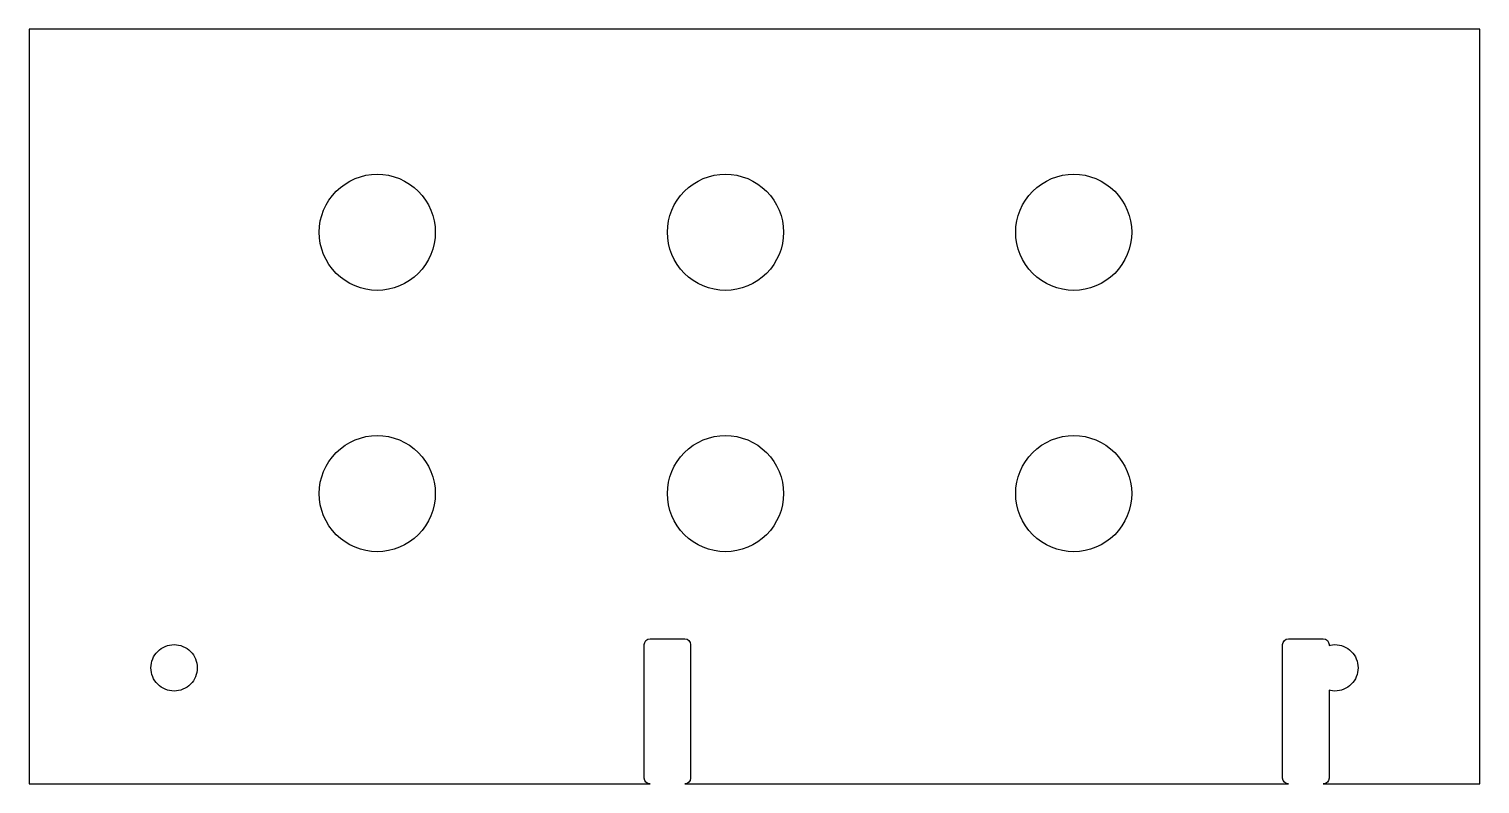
# Model space of a CAD drawing. Header units: millimetres. Extents: x 0 to 100, y 0 to 52.
import ezdxf

# ---------------------------------------------------------------- set-up
doc = ezdxf.new("R2010")
doc.units = ezdxf.units.MM

msp = doc.modelspace()

# ---------------------------------------------------------------- linework, layer by layer
at = {"layer": '13_bin_side_t3.0'}
for points in [[(100, 52), (0, 52), (0, 0), (42.8, 0), (42.6469, 0.0304), (42.5172, 0.1172), (42.4304, 0.2469), (42.4, 0.4), (42.4, 9.6), (42.4304, 9.7531), (42.5172, 9.8828), (42.6469, 9.9696), (42.8, 10), (45.2, 10), (45.3531, 9.9696), (45.4828, 9.8828), (45.5696, 9.7531), (45.6, 9.6), (45.6, 0.4), (45.5696, 0.2469), (45.4828, 0.1172), (45.3531, 0.0304), (45.2, 0), (86.8, 0), (86.6469, 0.0304), (86.5172, 0.1172), (86.4304, 0.2469), (86.4, 0.4), (86.4, 9.6), (86.4304, 9.7531), (86.5172, 9.8828), (86.6469, 9.9696), (86.8, 10), (89.2, 10), (89.3531, 9.9696), (89.4828, 9.8828), (89.5696, 9.7531), (89.6, 9.6), (89.6, 9.5472), (89.6879, 9.5693), (89.8432, 9.5923), (90, 9.6), (90.1568, 9.5923), (90.3121, 9.5693), (90.4645, 9.5311), (90.6123, 9.4782), (90.7542, 9.4111), (90.8889, 9.3304), (91.015, 9.2368), (91.1314, 9.1314), (91.2368, 9.015), (91.3304, 8.8889), (91.4111, 8.7542), (91.4782, 8.6123), (91.5311, 8.4645), (91.5693, 8.3121), (91.5923, 8.1568), (91.6, 8), (91.5923, 7.8432), (91.5693, 7.6879), (91.5311, 7.5355), (91.4782, 7.3877), (91.4111, 7.2458), (91.3304, 7.1111), (91.2368, 6.985), (91.1314, 6.8686), (91.015, 6.7632), (90.8889, 6.6696), (90.7542, 6.5889), (90.6123, 6.5218), (90.4645, 6.4689), (90.3121, 6.4307), (90.1568, 6.4077), (90, 6.4), (89.8432, 6.4077), (89.6879, 6.4307), (89.6, 6.4528), (89.6, 0.4), (89.5696, 0.2469), (89.4828, 0.1172), (89.3531, 0.0304), (89.2, 0), (100, 0), (100, 52)], [(27.092, 40.5376), (27.3259, 40.2223), (27.5277, 39.8856), (27.6955, 39.5307), (27.8278, 39.1611), (27.9231, 38.7804), (27.9807, 38.3921), (28, 38), (27.9807, 37.6079), (27.9231, 37.2196), (27.8278, 36.8389), (27.6955, 36.4693), (27.5277, 36.1144), (27.3259, 35.7777), (27.092, 35.4624), (26.8284, 35.1716), (26.5376, 34.908), (26.2223, 34.6741), (25.8856, 34.4723), (25.5307, 34.3045), (25.1611, 34.1722), (24.7804, 34.0769), (24.3921, 34.0193), (24, 34), (23.6079, 34.0193), (23.2196, 34.0769), (22.8389, 34.1722), (22.4693, 34.3045), (22.1144, 34.4723), (21.7777, 34.6741), (21.4624, 34.908), (21.1716, 35.1716), (20.908, 35.4624), (20.6741, 35.7777), (20.4723, 36.1144), (20.3045, 36.4693), (20.1722, 36.8389), (20.0769, 37.2196), (20.0193, 37.6079), (20, 38), (20.0193, 38.3921), (20.0769, 38.7804), (20.1722, 39.1611), (20.3045, 39.5307), (20.4723, 39.8856), (20.6741, 40.2223), (20.908, 40.5376), (21.1716, 40.8284), (21.4624, 41.092), (21.7777, 41.3259), (22.1144, 41.5277), (22.4693, 41.6955), (22.8389, 41.8278), (23.2196, 41.9231), (23.6079, 41.9807), (24, 42), (24.3921, 41.9807), (24.7804, 41.9231), (25.1611, 41.8278), (25.5307, 41.6955), (25.8856, 41.5277), (26.2223, 41.3259), (26.5376, 41.092), (26.8284, 40.8284), (27.092, 40.5376)], [(51.5277, 39.8856), (51.6955, 39.5307), (51.8278, 39.1611), (51.9231, 38.7804), (51.9807, 38.3921), (52, 38), (51.9807, 37.6079), (51.9231, 37.2196), (51.8278, 36.8389), (51.6955, 36.4693), (51.5277, 36.1144), (51.3259, 35.7777), (51.092, 35.4624), (50.8284, 35.1716), (50.5376, 34.908), (50.2223, 34.6741), (49.8856, 34.4723), (49.5307, 34.3045), (49.1611, 34.1722), (48.7804, 34.0769), (48.3921, 34.0193), (48, 34), (47.6079, 34.0193), (47.2196, 34.0769), (46.8389, 34.1722), (46.4693, 34.3045), (46.1144, 34.4723), (45.7777, 34.6741), (45.4624, 34.908), (45.1716, 35.1716), (44.908, 35.4624), (44.6741, 35.7777), (44.4723, 36.1144), (44.3045, 36.4693), (44.1722, 36.8389), (44.0769, 37.2196), (44.0193, 37.6079), (44, 38), (44.0193, 38.3921), (44.0769, 38.7804), (44.1722, 39.1611), (44.3045, 39.5307), (44.4723, 39.8856), (44.6741, 40.2223), (44.908, 40.5376), (45.1716, 40.8284), (45.4624, 41.092), (45.7777, 41.3259), (46.1144, 41.5277), (46.4693, 41.6955), (46.8389, 41.8278), (47.2196, 41.9231), (47.6079, 41.9807), (48, 42), (48.3921, 41.9807), (48.7804, 41.9231), (49.1611, 41.8278), (49.5307, 41.6955), (49.8856, 41.5277), (50.2223, 41.3259), (50.5376, 41.092), (50.8284, 40.8284), (51.092, 40.5376), (51.3259, 40.2223), (51.5277, 39.8856)], [(75.8278, 39.1611), (75.9231, 38.7804), (75.9807, 38.3921), (76, 38), (75.9807, 37.6079), (75.9231, 37.2196), (75.8278, 36.8389), (75.6955, 36.4693), (75.5277, 36.1144), (75.3259, 35.7777), (75.092, 35.4624), (74.8284, 35.1716), (74.5376, 34.908), (74.2223, 34.6741), (73.8856, 34.4723), (73.5307, 34.3045), (73.1611, 34.1722), (72.7804, 34.0769), (72.3921, 34.0193), (72, 34), (71.6079, 34.0193), (71.2196, 34.0769), (70.8389, 34.1722), (70.4693, 34.3045), (70.1144, 34.4723), (69.7777, 34.6741), (69.4624, 34.908), (69.1716, 35.1716), (68.908, 35.4624), (68.6741, 35.7777), (68.4723, 36.1144), (68.3045, 36.4693), (68.1722, 36.8389), (68.0769, 37.2196), (68.0193, 37.6079), (68, 38), (68.0193, 38.3921), (68.0769, 38.7804), (68.1722, 39.1611), (68.3045, 39.5307), (68.4723, 39.8856), (68.6741, 40.2223), (68.908, 40.5376), (69.1716, 40.8284), (69.4624, 41.092), (69.7777, 41.3259), (70.1144, 41.5277), (70.4693, 41.6955), (70.8389, 41.8278), (71.2196, 41.9231), (71.6079, 41.9807), (72, 42), (72.3921, 41.9807), (72.7804, 41.9231), (73.1611, 41.8278), (73.5307, 41.6955), (73.8856, 41.5277), (74.2223, 41.3259), (74.5376, 41.092), (74.8284, 40.8284), (75.092, 40.5376), (75.3259, 40.2223), (75.5277, 39.8856), (75.6955, 39.5307), (75.8278, 39.1611)], [(26.8284, 22.8284), (27.092, 22.5376), (27.3259, 22.2223), (27.5277, 21.8856), (27.6955, 21.5307), (27.8278, 21.1611), (27.9231, 20.7804), (27.9807, 20.3921), (28, 20), (27.9807, 19.6079), (27.9231, 19.2196), (27.8278, 18.8389), (27.6955, 18.4693), (27.5277, 18.1144), (27.3259, 17.7777), (27.092, 17.4624), (26.8284, 17.1716), (26.5376, 16.908), (26.2223, 16.6741), (25.8856, 16.4723), (25.5307, 16.3045), (25.1611, 16.1722), (24.7804, 16.0769), (24.3921, 16.0193), (24, 16), (23.6079, 16.0193), (23.2196, 16.0769), (22.8389, 16.1722), (22.4693, 16.3045), (22.1144, 16.4723), (21.7777, 16.6741), (21.4624, 16.908), (21.1716, 17.1716), (20.908, 17.4624), (20.6741, 17.7777), (20.4723, 18.1144), (20.3045, 18.4693), (20.1722, 18.8389), (20.0769, 19.2196), (20.0193, 19.6079), (20, 20), (20.0193, 20.3921), (20.0769, 20.7804), (20.1722, 21.1611), (20.3045, 21.5307), (20.4723, 21.8856), (20.6741, 22.2223), (20.908, 22.5376), (21.1716, 22.8284), (21.4624, 23.092), (21.7777, 23.3259), (22.1144, 23.5277), (22.4693, 23.6955), (22.8389, 23.8278), (23.2196, 23.9231), (23.6079, 23.9807), (24, 24), (24.3921, 23.9807), (24.7804, 23.9231), (25.1611, 23.8278), (25.5307, 23.6955), (25.8856, 23.5277), (26.2223, 23.3259), (26.5376, 23.092), (26.8284, 22.8284)], [(51.3259, 22.2223), (51.5277, 21.8856), (51.6955, 21.5307), (51.8278, 21.1611), (51.9231, 20.7804), (51.9807, 20.3921), (52, 20), (51.9807, 19.6079), (51.9231, 19.2196), (51.8278, 18.8389), (51.6955, 18.4693), (51.5277, 18.1144), (51.3259, 17.7777), (51.092, 17.4624), (50.8284, 17.1716), (50.5376, 16.908), (50.2223, 16.6741), (49.8856, 16.4723), (49.5307, 16.3045), (49.1611, 16.1722), (48.7804, 16.0769), (48.3921, 16.0193), (48, 16), (47.6079, 16.0193), (47.2196, 16.0769), (46.8389, 16.1722), (46.4693, 16.3045), (46.1144, 16.4723), (45.7777, 16.6741), (45.4624, 16.908), (45.1716, 17.1716), (44.908, 17.4624), (44.6741, 17.7777), (44.4723, 18.1144), (44.3045, 18.4693), (44.1722, 18.8389), (44.0769, 19.2196), (44.0193, 19.6079), (44, 20), (44.0193, 20.3921), (44.0769, 20.7804), (44.1722, 21.1611), (44.3045, 21.5307), (44.4723, 21.8856), (44.6741, 22.2223), (44.908, 22.5376), (45.1716, 22.8284), (45.4624, 23.092), (45.7777, 23.3259), (46.1144, 23.5277), (46.4693, 23.6955), (46.8389, 23.8278), (47.2196, 23.9231), (47.6079, 23.9807), (48, 24), (48.3921, 23.9807), (48.7804, 23.9231), (49.1611, 23.8278), (49.5307, 23.6955), (49.8856, 23.5277), (50.2223, 23.3259), (50.5376, 23.092), (50.8284, 22.8284), (51.092, 22.5376), (51.3259, 22.2223)], [(75.6955, 21.5307), (75.8278, 21.1611), (75.9231, 20.7804), (75.9807, 20.3921), (76, 20), (75.9807, 19.6079), (75.9231, 19.2196), (75.8278, 18.8389), (75.6955, 18.4693), (75.5277, 18.1144), (75.3259, 17.7777), (75.092, 17.4624), (74.8284, 17.1716), (74.5376, 16.908), (74.2223, 16.6741), (73.8856, 16.4723), (73.5307, 16.3045), (73.1611, 16.1722), (72.7804, 16.0769), (72.3921, 16.0193), (72, 16), (71.6079, 16.0193), (71.2196, 16.0769), (70.8389, 16.1722), (70.4693, 16.3045), (70.1144, 16.4723), (69.7777, 16.6741), (69.4624, 16.908), (69.1716, 17.1716), (68.908, 17.4624), (68.6741, 17.7777), (68.4723, 18.1144), (68.3045, 18.4693), (68.1722, 18.8389), (68.0769, 19.2196), (68.0193, 19.6079), (68, 20), (68.0193, 20.3921), (68.0769, 20.7804), (68.1722, 21.1611), (68.3045, 21.5307), (68.4723, 21.8856), (68.6741, 22.2223), (68.908, 22.5376), (69.1716, 22.8284), (69.4624, 23.092), (69.7777, 23.3259), (70.1144, 23.5277), (70.4693, 23.6955), (70.8389, 23.8278), (71.2196, 23.9231), (71.6079, 23.9807), (72, 24), (72.3921, 23.9807), (72.7804, 23.9231), (73.1611, 23.8278), (73.5307, 23.6955), (73.8856, 23.5277), (74.2223, 23.3259), (74.5376, 23.092), (74.8284, 22.8284), (75.092, 22.5376), (75.3259, 22.2223), (75.5277, 21.8856), (75.6955, 21.5307)], [(10.8889, 9.3304), (11.015, 9.2368), (11.1314, 9.1314), (11.2368, 9.015), (11.3304, 8.8889), (11.4111, 8.7542), (11.4782, 8.6123), (11.5311, 8.4645), (11.5693, 8.3121), (11.5923, 8.1568), (11.6, 8), (11.5923, 7.8432), (11.5693, 7.6879), (11.5311, 7.5355), (11.4782, 7.3877), (11.4111, 7.2458), (11.3304, 7.1111), (11.2368, 6.985), (11.1314, 6.8686), (11.015, 6.7632), (10.8889, 6.6696), (10.7542, 6.5889), (10.6123, 6.5218), (10.4645, 6.4689), (10.3121, 6.4307), (10.1568, 6.4077), (10, 6.4), (9.8432, 6.4077), (9.6879, 6.4307), (9.5355, 6.4689), (9.3877, 6.5218), (9.2458, 6.5889), (9.1111, 6.6696), (8.985, 6.7632), (8.8686, 6.8686), (8.7632, 6.985), (8.6696, 7.1111), (8.5889, 7.2458), (8.5218, 7.3877), (8.4689, 7.5355), (8.4307, 7.6879), (8.4077, 7.8432), (8.4, 8), (8.4077, 8.1568), (8.4307, 8.3121), (8.4689, 8.4645), (8.5218, 8.6123), (8.5889, 8.7542), (8.6696, 8.8889), (8.7632, 9.015), (8.8686, 9.1314), (8.985, 9.2368), (9.1111, 9.3304), (9.2458, 9.4111), (9.3877, 9.4782), (9.5355, 9.5311), (9.6879, 9.5693), (9.8432, 9.5923), (10, 9.6), (10.1568, 9.5923), (10.3121, 9.5693), (10.4645, 9.5311), (10.6123, 9.4782), (10.7542, 9.4111), (10.8889, 9.3304)]]:
    msp.add_lwpolyline(points, close=True, dxfattribs=at)

doc.saveas('drawing.dxf')
